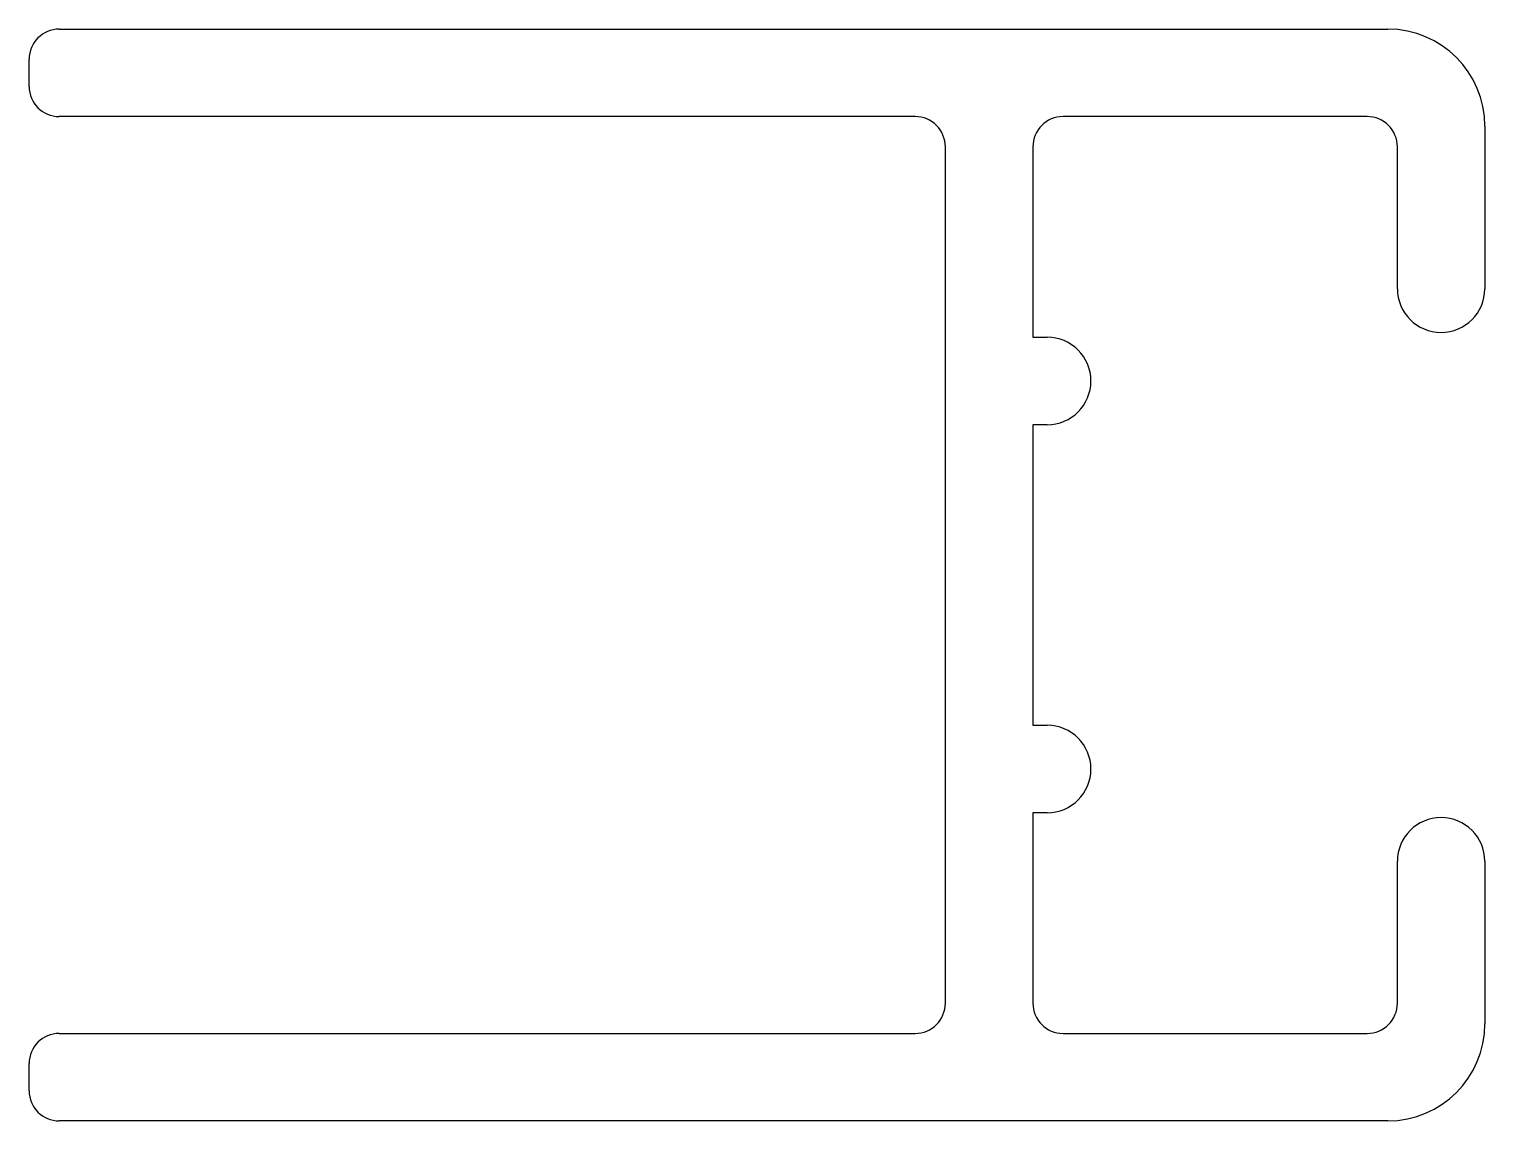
# Model space of a CAD drawing. Extents: x -18.4 to 19.7, y 10.4 to 39.
import ezdxf

# ---------------------------------------------------------------- set-up
doc = ezdxf.new("R2010")
doc.units = 0
doc.layers.get('0').update_dxf_attribs({"linetype": 'CONTINUOUS'})

msp = doc.modelspace()

# ---------------------------------------------------------------- linework, layer by layer
for p, q in [((-17.592, 39.029), (17.178, 39.029)), ((-18.382, 37.529), (-18.382, 38.239)), ((4.808, 36.739), (-17.592, 36.739)), ((16.638, 36.739), (8.678, 36.739)), ((19.718, 36.489), (19.718, 32.234)), ((5.598, 13.529), (5.598, 35.949)), ((7.888, 35.949), (7.888, 30.964)), ((17.428, 32.234), (17.428, 35.949)), ((7.888, 30.964), (8.263, 30.964)), ((8.263, 28.674), (7.888, 28.674)), ((7.888, 28.674), (7.888, 20.804)), ((7.888, 20.804), (8.263, 20.804)), ((8.263, 18.514), (7.888, 18.514)), ((7.888, 18.514), (7.888, 13.529)), ((17.428, 13.529), (17.428, 17.244)), ((19.718, 17.244), (19.718, 12.989)), ((-17.592, 12.739), (4.808, 12.739)), ((8.678, 12.739), (16.638, 12.739)), ((-18.382, 11.239), (-18.382, 11.949)), ((17.178, 10.449), (-17.592, 10.449))]:
    msp.add_line(p, q)
for centre, radius, start, end in [((-17.592, 38.239), 0.79, 90, 180), ((17.178, 36.489), 2.54, 0, 90), ((-17.592, 37.529), 0.79, 180, 270), ((4.808, 35.949), 0.79, 0, 90), ((8.678, 35.949), 0.79, 90, 180), ((16.638, 35.949), 0.79, 0, 90), ((18.573, 32.234), 1.145, 180, 0), ((8.263, 29.819), 1.145, 270, 90), ((8.263, 19.659), 1.145, 270, 90), ((18.573, 17.244), 1.145, 0, 180), ((4.808, 13.529), 0.79, 270, 0), ((8.678, 13.529), 0.79, 180, 270), ((16.638, 13.529), 0.79, 270, 360), ((17.178, 12.989), 2.54, 270, 0), ((-17.592, 11.949), 0.79, 90, 180), ((-17.592, 11.239), 0.79, 180, 270)]:
    msp.add_arc(centre, radius, start, end)

doc.saveas('drawing.dxf')
